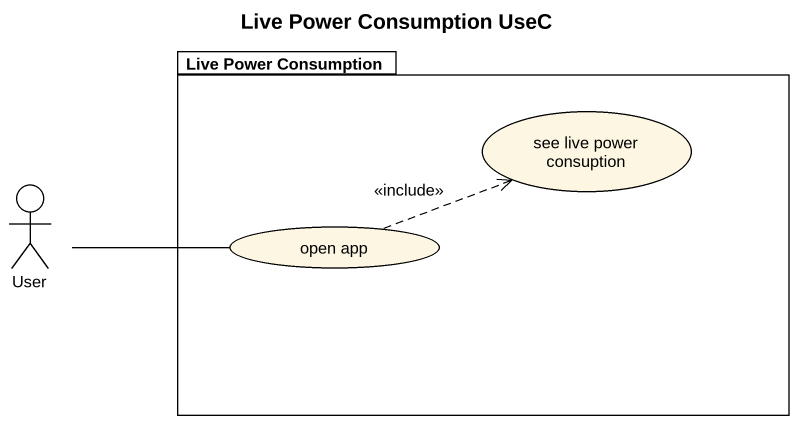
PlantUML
@startuml
title Live Power Consumption UseC
package "Live Power Consumption" as Live_Power_Consumption {
  usecase "see live power consuption" as see_live_power_consuption
  usecase "open app" as open_app
}
actor User
User -right- open_app
open_app .right.> see_live_power_consuption : <<include>>
@enduml
